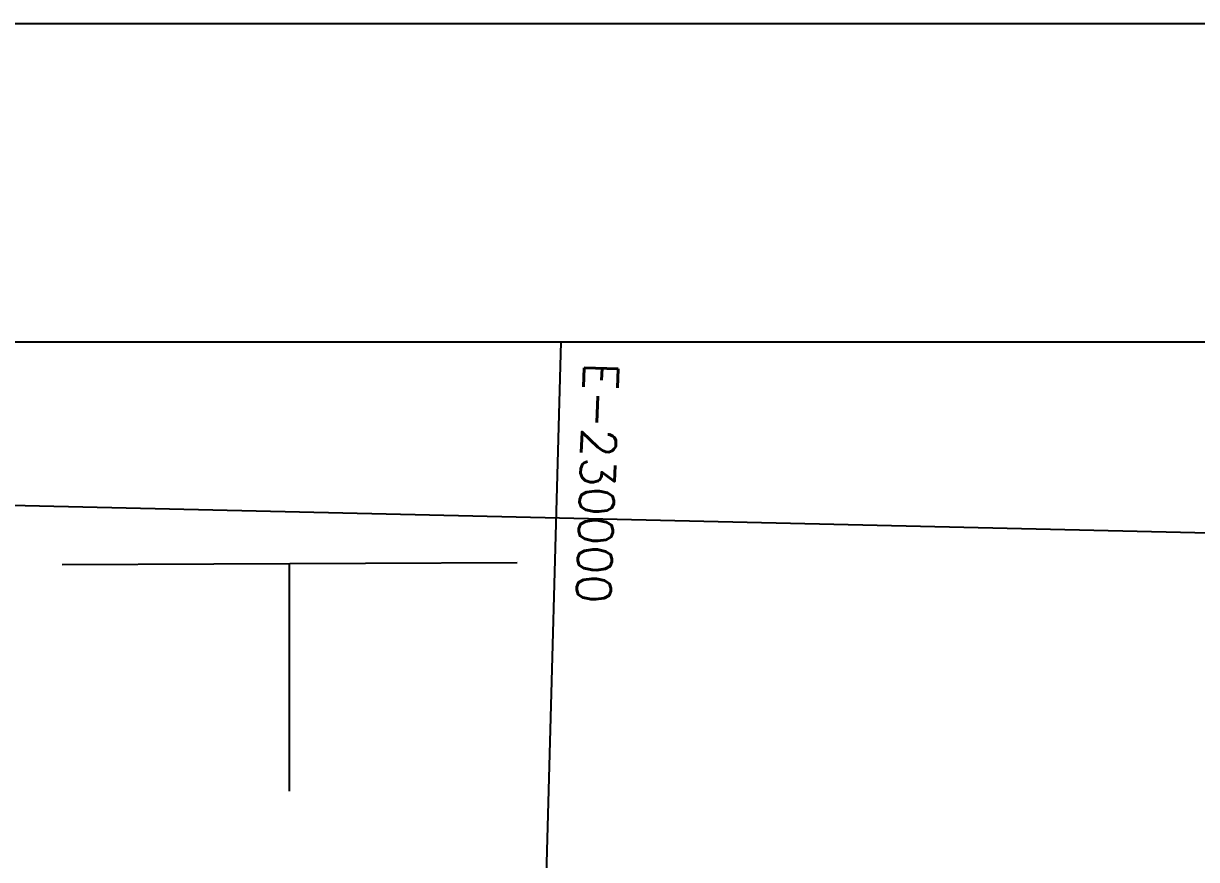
# Model space of a CAD drawing. Extents: x -178 to 82, y -263 to -69.
# Drawn here: x -148.93 to -126.24, y -85.64 to -69.47 of the extents above; entities that cross this region are included whole.
import ezdxf

# ---------------------------------------------------------------- set-up
doc = ezdxf.new("R2010")
doc.units = 0
doc.layers.get('0').update_dxf_attribs({"linetype": 'CONTINUOUS'})
for name, color, linetype in [('8', 8, 'CONTINUOUS'), ('CARTAS-IGM', 10, 'CONTINUOUS'), ('COORDENADAS', 1, 'CONTINUOUS')]:
    doc.layers.add(name, color=color, linetype=linetype)
doc.styles.add('ROMANS', font='romans.shx')

# ---------------------------------------------------------------- blocks, each defined once
blk = doc.blocks.new('CARTA')
at = {"layer": '8'}
blk.add_line((-69.071, 521.704), (-69.071, 776.704), dxfattribs=at)

msp = doc.modelspace()

# ---------------------------------------------------------------- linework, layer by layer
at = {"layer": '8', "color": 8}
msp.add_line((-176.785, -75.628), (76.198, -75.628), dxfattribs=at)
at = {"layer": 'CARTAS-IGM', "color": 2}
for p, q in [((-139.385, -79.901), (-148.185, -79.942)), ((-143.785, -84.321), (-143.785, -79.921))]:
    msp.add_line(p, q, dxfattribs=at)
at = {"layer": 'COORDENADAS', "color": 7}
for p, q in [((-138.535, -75.628), (-141.823, -193.988)), ((72.516, -83.931), (-173.82, -78.221))]:
    msp.add_line(p, q, dxfattribs=at)

# ---------------------------------------------------------------- block references
at = {"rotation": 270}
msp.add_blockref('CARTA', (-699.557, -138.538), dxfattribs=at)

# ---------------------------------------------------------------- texts
at = {"layer": 'COORDENADAS', "color": 7, "style": 'ROMANS'}
msp.add_text('E-230000', height=0.66, rotation=268.0752, dxfattribs=at).set_placement((-138.082, -76.017))

doc.saveas('drawing.dxf')
